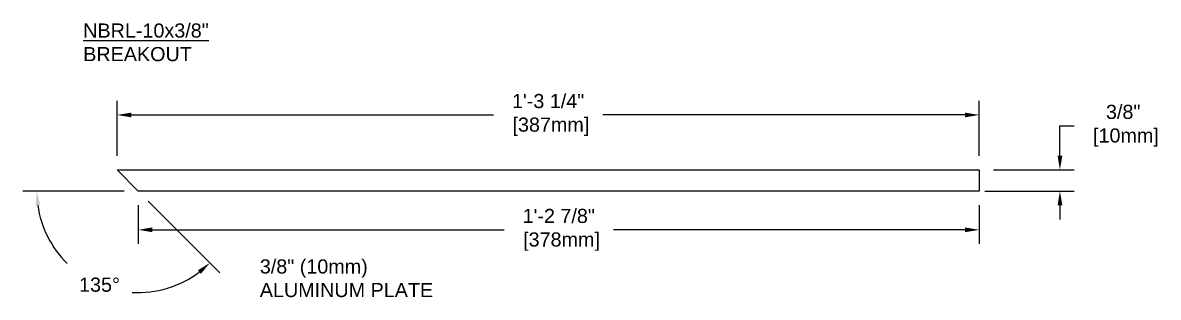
# Model space of a CAD drawing. Header units: inches. Extents: x -15.1 to 38.3, y -3.3 to 9.2.
# Drawn here: x 18.18 to 38.26, y 2.38 to 7.23 of the extents above; entities that cross this region are included whole.
import ezdxf

# ---------------------------------------------------------------- set-up
doc = ezdxf.new("R2010")
doc.units = ezdxf.units.IN
doc.header["$MEASUREMENT"] = 0
doc.layers.add('Dimensions', color=3, linetype='Continuous')
doc.layers.add('Text', color=2, linetype='Continuous')
doc.styles.add('Arial', font='arial.ttf')
doc.dimstyles.new('Arial', dxfattribs={"dimtxt": 0.25, "dimasz": 0.25, "dimexe": 0.25, "dimexo": 0.25, "dimgap": 0.25, "dimtad": 0, "dimtih": 1, "dimtoh": 1, "dimdec": 4, "dimzin": 0, "dimdsep": 46, "dimlunit": 4, "dimtxsty": 'Arial', "dimcen": 0.1875, "dimadec": 0, "dimazin": 0, "dimtfac": 1, "dimtdec": 4, "dimtofl": 0, "dimtmove": 0, "dimatfit": 3, "dimfxl": 0, "dimfrac": 2, "dimtolj": 1, "dimtzin": 0, "dimarcsym": 0})

# ---------------------------------------------------------------- blocks, each defined once
blk = doc.blocks.new('*D15')
at = {"layer": 'Defpoints', "color": 0}
for p in [(19.845, 4.63), (20.22, 4.255), (20.22, 4.255), (30.096, 4.255), (18.952, 2.987)]:
    blk.add_point(p, dxfattribs=at)
at = {"layer": 'Dimensions', "color": 0, "lineweight": -2}
for p, q in [((19.97, 4.255), (18.176, 4.255)), ((20.397, 4.078), (21.665, 2.81))]:
    blk.add_line(p, q, dxfattribs=at)
for start, end in [(187.9916, 225.5047), (266.6158, 307.0084)]:
    blk.add_arc((20.22, 4.255), 1.794, start, end, dxfattribs=at)
at = {"layer": 'Dimensions', "color": 0}
for points in [[(18.402, 4.003), (18.485, 4.009), (18.426, 4.255)], [(21.273, 2.854), (21.327, 2.791), (21.489, 2.987)]]:
    blk.add_solid(points, dxfattribs=at)
at = {"layer": 'Dimensions', "color": 0, "insert": (19.534, 2.598), "char_height": 0.25, "attachment_point": 5, "style": 'Arial'}
blk.add_mtext('\\A1;135°', dxfattribs=at)
blk = doc.blocks.new('*D24')
at = {"layer": 'Defpoints', "color": 0}
for p in [(35.095, 4.63), (36.522, 4.63), (34.945, 4.255)]:
    blk.add_point(p, dxfattribs=at)
at = {"layer": 'Dimensions', "color": 0, "lineweight": -2}
for p, q in [((36.522, 4.88), (36.522, 5.41)), ((36.522, 5.41), (36.772, 5.41)), ((35.345, 4.63), (36.772, 4.63)), ((35.195, 4.255), (36.772, 4.255)), ((36.522, 4.005), (36.522, 3.755))]:
    blk.add_line(p, q, dxfattribs=at)
at = {"layer": 'Dimensions', "color": 0}
for points in [[(36.48, 4.88), (36.564, 4.88), (36.522, 4.63)], [(36.48, 4.005), (36.564, 4.005), (36.522, 4.255)]]:
    blk.add_solid(points, dxfattribs=at)
at = {"layer": 'Dimensions', "color": 0, "insert": (37.641, 5.41), "char_height": 0.25, "attachment_point": 5, "style": 'Arial'}
blk.add_mtext('\\A1;3/8"\\P [10mm]', dxfattribs=at)
blk = doc.blocks.new('*D25')
at = {"layer": 'Defpoints', "color": 0}
for p in [(35.095, 5.602), (19.845, 4.63), (35.095, 4.63)]:
    blk.add_point(p, dxfattribs=at)
at = {"layer": 'Dimensions', "color": 0, "lineweight": -2}
for p, q in [((19.845, 4.88), (19.845, 5.852)), ((35.095, 4.88), (35.095, 5.852)), ((20.095, 5.602), (26.504, 5.602)), ((34.845, 5.602), (28.437, 5.602))]:
    blk.add_line(p, q, dxfattribs=at)
at = {"layer": 'Dimensions', "color": 0}
for points in [[(20.095, 5.643), (20.095, 5.56), (19.845, 5.602)], [(34.845, 5.643), (34.845, 5.56), (35.095, 5.602)]]:
    blk.add_solid(points, dxfattribs=at)
at = {"layer": 'Dimensions', "color": 0, "insert": (27.47, 5.602), "char_height": 0.25, "attachment_point": 5, "style": 'Arial'}
blk.add_mtext('\\A1;1\'-3 1/4"\\P [387mm]', dxfattribs=at)
blk = doc.blocks.new('*D26')
at = {"layer": 'Defpoints', "color": 0}
for p in [(20.22, 4.255), (35.095, 4.255), (35.095, 3.57)]:
    blk.add_point(p, dxfattribs=at)
at = {"layer": 'Dimensions', "color": 0, "lineweight": -2}
for p, q in [((20.22, 4.005), (20.22, 3.32)), ((35.095, 4.005), (35.095, 3.32)), ((20.47, 3.57), (26.691, 3.57)), ((34.845, 3.57), (28.624, 3.57))]:
    blk.add_line(p, q, dxfattribs=at)
at = {"layer": 'Dimensions', "color": 0}
for points in [[(20.47, 3.612), (20.47, 3.528), (20.22, 3.57)], [(34.845, 3.612), (34.845, 3.528), (35.095, 3.57)]]:
    blk.add_solid(points, dxfattribs=at)
at = {"layer": 'Dimensions', "color": 0, "insert": (27.658, 3.57), "char_height": 0.25, "attachment_point": 5, "style": 'Arial'}
blk.add_mtext('\\A1;1\'-2 7/8"\\P [378mm]', dxfattribs=at)

msp = doc.modelspace()

# ---------------------------------------------------------------- linework, layer by layer
msp.add_lwpolyline([(19.84517, 4.63009), (35.09522, 4.63009), (35.09522, 4.25509), (20.22017, 4.25509)], close=True)

# ---------------------------------------------------------------- texts
at = {"layer": 'Text', "insert": (19.24644, 7.22023), "char_height": 0.3125, "width": 3.010052, "attachment_point": 1, "style": 'Arial'}
msp.add_mtext('{\\H0.8x;\\LNBRL-10x3/8"\\P\\lBREAKOUT}', dxfattribs=at)
at = {"layer": 'Text', "insert": (22.37014, 2.71182), "char_height": 0.25, "attachment_point": 4, "style": 'Arial'}
msp.add_mtext('3/8" (10mm)\\PALUMINUM PLATE', dxfattribs=at)

# ---------------------------------------------------------------- dimensions: what is measured, and where the dimension line sits
at = {"layer": 'Dimensions'}
for base, p1, p2, picture, middle in [((35.095221, 5.601801), (19.845172, 4.630087), (35.095221, 4.630087), '*D25', (27.470196, 5.601801)), ((35.095221, 3.570045), (20.220172, 4.255087), (35.095221, 4.255087), '*D26', (27.657696, 3.570045))]:
    dim = msp.add_linear_dim(base=base, p1=p1, p2=p2, dimstyle='Arial', override={"dimpost": '\\X'}, dxfattribs=at)
    dim.commit()
    dim.dimension.update_dxf_attribs({"geometry": picture, "text_midpoint": middle, "dimtype": 160})
dim = msp.add_linear_dim(base=(36.52198, 4.63009), p1=(34.9451, 4.25509), p2=(35.09522, 4.63009), angle=90, dimstyle='Arial', override={"dimpost": '\\X'}, dxfattribs=at)
dim.commit()
dim.dimension.update_dxf_attribs({"geometry": '*D24', "text_midpoint": (37.64136, 5.41001), "dimtype": 160})
dim = msp.add_angular_dim_2l(base=(18.95175, 2.98666), line1=((30.09553, 4.25509), (20.22017, 4.25509)), line2=((20.22017, 4.25509), (19.84517, 4.63009)), dimstyle='Arial', override={"dimpost": '\\X'}, dxfattribs=at)
dim.commit()
dim.dimension.update_dxf_attribs({"geometry": '*D15', "text_midpoint": (19.53371, 2.59781)})

doc.saveas('drawing.dxf')
